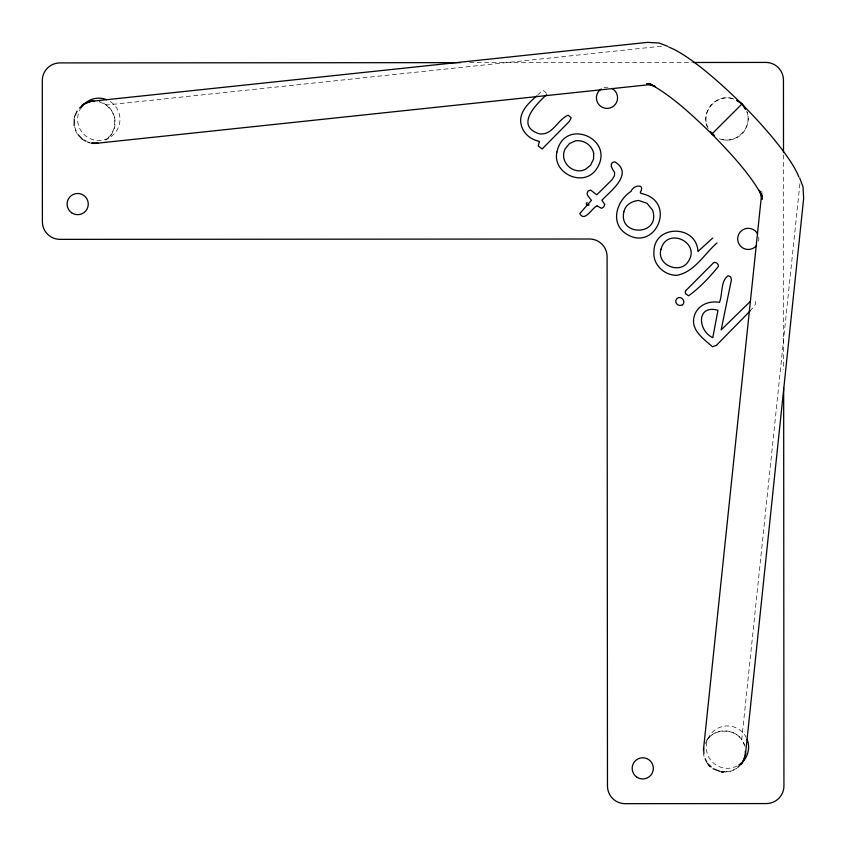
<?xml version="1.0" encoding="UTF-8"?>
<svg xmlns="http://www.w3.org/2000/svg" width="846" height="846" viewBox="0 0 846 846"><rect width="100%" height="100%" fill="white"/><g stroke="black" fill="none" stroke-linecap="round" stroke-linejoin="round"><path stroke-width="0.63" stroke-dasharray="4.23 3.17" d="M761.865 191.735L761.908 190.985M745.072 746.542L741.741 739.51L799.956 183.106M705.416 743.528C710.619 728.67 732.89 727.021 741.741 739.51M74.437 117.129L75.506 114.728M750.042 311.053L754.473 306.03L755.785 303.175L755.055 300.986L753.289 300.182M537.559 95.112L541.08 91.717L543.544 90.575L546.95 93.642M661.445 46.192L106.406 105.031L99.363 101.71A21.171 20.621 84.1 0 1 114.823 118.789L114.527 127.365L111.323 134.567L105.761 140.045A21.171 20.621 84.1 0 0 114.823 118.789L111.767 110.784L106.406 105.031M726.005 771.605L729.686 771.478L736.887 768.274A21.171 20.621 6.2 0 1 725.456 772.06M469.699 62.625L691.764 62.477M733.672 99.014C717.567 92.849 700.625 110.953 707.319 126.731M87.254 141.684L89.602 142.794M74.585 126.858L77.208 133.721A21.171 20.621 84.1 0 1 74.617 127.852M746.69 111.112C753.575 127.45 735.565 145.48 719.227 138.617A21.171 21.171 0 0 0 747.081 112.169M783.502 154.871L783.65 369.691M708.208 128.655A21.171 21.171 0 0 1 733.736 98.845M704.009 756.345A21.171 20.621 6.2 0 1 703.597 754.315M706.738 740.197A21.171 20.621 6.2 0 1 726.947 730.965A21.171 20.621 6.2 0 1 744.469 744.607M91.632 143.207A21.171 20.621 84.1 0 1 87.656 142.191M74.046 119.212A21.171 20.621 84.1 0 1 75.008 115.141M604.076 87.646A10.586 10.586 0 0 1 607.936 87.275M758.672 236.965A10.586 10.586 0 0 1 758.111 242.791M737.173 765.937A21.171 21.171 0 0 1 708.631 756.863A21.171 21.171 0 0 1 717.694 728.321A21.171 21.171 0 0 1 746.235 737.395M110.371 101.615A21.171 21.171 0 0 1 116.526 130.919A21.171 21.171 0 0 1 87.223 137.084A21.171 21.171 0 0 1 81.068 107.77"/><path stroke-width="1.27" d="M74.152 125.716L74.353 119.582M703.407 750.106A21.171 20.621 6.1 0 1 703.65 747.991L761.728 193.047M742.788 761.58L745.432 754.907L803.658 198.387L802.991 186.67L799.682 178.051M712.787 337.66L717.968 310.281C696.448 304.243 697.538 330.162 712.395 337.512M539.336 141.811L538.225 145.914L542.159 148.981L569.369 121.412L571.187 117.795L568.205 115.172C557.493 119.423 552.364 136.396 538.754 133.657C514.865 125.43 536.375 104.005 546.611 94.689M75.506 114.728L77.102 111.133M587.145 202.543L586.162 203.833L586.69 204.975L587.833 205.493L589.154 204.817M716.996 242.95C704.21 254.001 694.746 271.746 677.223 275.267C664.766 275.817 652.71 264.756 653.937 251.992C653.651 224.698 695.994 224.158 697.95 251.008M737.797 767.343L742.344 762.701M750.042 311.053L716.319 345.432L712.459 346.723C704.084 339.278 690.865 330.363 693.953 317.282C696.533 305.692 708.483 300.267 719.46 302.382C722.77 294.112 720.422 280.999 728.12 275.743L730.69 276.843L731.441 279.666L721.152 329.908L750.508 301.239M648.956 83.87L646.587 83.765L655.417 86.641L649.242 83.564C672.908 96.486 692.567 115.5 711.898 134.017L741.847 104.079A98.136 17.491 45 0 1 798.836 177.026M79.503 108.108L83.215 104.46M536.681 95.958C528.179 103.381 517.868 112.899 521.337 125.409C523.452 133.573 530.854 139.653 538.997 141.229M682.373 304.909C686.666 301.81 680.871 294.842 676.916 298.553C673.553 302.064 677.963 306.982 682.003 305.078M712.681 238.064L698.193 251.273M596.895 205.938C591.64 208.476 584.48 222.509 579.796 213.552L591.407 200.375L587.589 195.31L587.029 193.702L588.076 190.932L590.667 190.086L596.462 194.612M84.325 104.016L90.998 101.361L647.433 42.374L659.161 43.03L667.79 46.329M596.821 194.728L611.912 179.86L614.45 175.767L614.598 172.383C612.293 169.443 608.232 162.569 614.788 161.819C634.088 173.663 610.727 190.805 601.897 200.206L604.827 204.51L603.674 206.91L601.591 208.391L597.16 205.874M651.505 84.441L97.967 143.133A21.171 20.621 84.1 0 1 91.632 143.207M724.779 771.647L721.109 771.774A21.171 20.621 6.1 0 0 723.288 772.028M460.446 62.636L59.939 62.911A17.65 17.65 0 0 0 42.3 80.56L42.395 221.737A17.65 17.65 0 0 0 60.055 239.365L589.451 239.006A17.65 17.65 0 0 1 607.1 256.645L607.47 786.029A17.65 17.65 0 0 0 625.131 803.668L766.296 803.573A17.65 17.65 0 0 0 783.935 785.913L783.66 388.187M693.086 62.477L765.789 62.424A17.65 17.65 0 0 1 783.449 80.053L783.502 152.248M90.998 101.361L94.583 101.509M91.992 142.889L97.967 143.133M713.093 768.728L719.957 771.341M83.743 140.024L86.081 141.134M736.834 100.568L741.974 103.931L745.337 109.06M714.098 135.244L710.693 131.849M707.341 763.378L711.179 766.952M711.898 134.017C730.447 153.327 749.503 172.965 762.458 196.61L759.37 190.445L762.267 199.286L762.109 195.722M78.096 134.683L82.57 139.463M705.12 758.693L706.78 762.204M745.273 751.322L745.432 754.907M703.65 747.98L703.904 753.955M713.876 135.529A21.171 21.171 0 0 1 710.418 132.071M737.003 100.251A21.171 21.171 0 0 1 745.654 108.891M745.675 752.781A21.171 20.621 6.1 0 1 741.138 764.329M709.879 766.243A21.171 20.621 6.1 0 1 708.525 764.837M81.576 105.665A21.171 20.621 84.1 0 1 93.123 101.118M668.816 47.175A98.136 17.491 45 0 1 741.847 104.079M611.848 88.418A10.586 10.586 0 0 1 615.433 104.217A10.586 10.586 0 0 1 599.254 105.052A10.586 10.586 0 0 1 601.199 88.967M756.493 245.562A10.586 10.586 0 0 1 740.536 246.133A10.586 10.586 0 0 1 742.154 230.249A10.586 10.586 0 0 1 757.667 234.025M747.124 739.319A21.171 21.171 0 0 1 739.034 764.847M81.068 107.77A21.171 21.171 0 0 1 106.575 99.659M556.89 152.09C552.311 172.922 582.238 187.4 595.531 170.374C618.066 139.928 564.504 115.881 556.89 152.09M593.702 153.412L593.554 159.006L590.624 165.139L585.443 169.337C572.911 175.503 558.688 161.258 565.202 148.78L569.485 143.556L575.629 140.817C583.856 139.664 592.01 145.237 593.702 153.412M640.359 192.222L640.877 193.417C678.164 200.618 655.364 253.959 625.374 233.337C609.765 222.339 616.967 200.396 631.031 191.376C633.39 184.724 645.625 183.508 640.359 192.222M623.883 211.764C618.066 236.848 660.99 236.129 652.626 210.22L647.01 203.273L638.54 200.428C631.888 201.105 625.321 204.795 623.883 211.764M661.012 249.253C656.221 264.724 679.391 274.654 687.904 262.038C701.873 242.675 666.955 226.189 661.012 249.253M685.535 290.918L685.292 293.488L688.549 295.793C699.684 287.852 709.731 277.086 718.37 266.469L718.222 264.766L716.721 262.937L714.733 262.323L713.453 262.852L685.535 290.918M71.582 212.727A10.586 10.586 0 0 0 88.227 205.007A10.586 10.586 0 0 0 73.221 194.464A10.586 10.586 0 0 0 71.582 212.727M636.657 777.019A10.586 10.586 0 0 0 653.292 769.31A10.586 10.586 0 0 0 638.296 758.756A10.586 10.586 0 0 0 636.657 777.019"/></g></svg>
